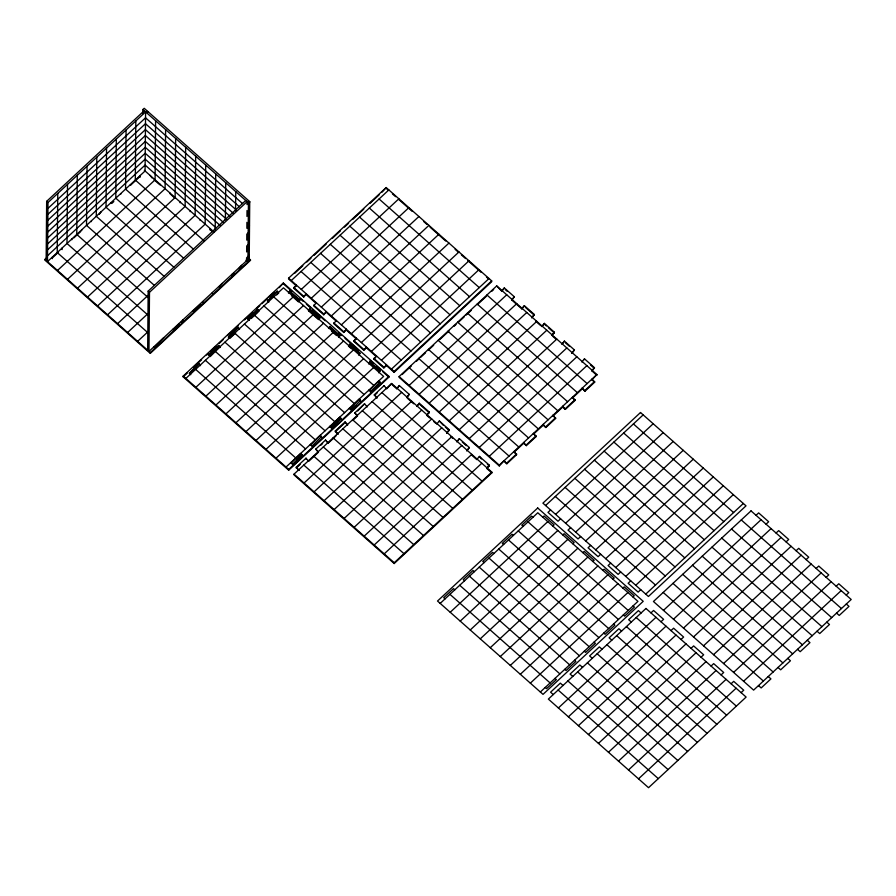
<?xml version="1.0" encoding="UTF-8"?>
<svg xmlns="http://www.w3.org/2000/svg" width="896" height="896" viewBox="0 0 896 896"><rect width="100%" height="100%" fill="white"/><g stroke="black" fill="none" stroke-linecap="round" stroke-linejoin="round"><path stroke-width="1.34" d="M46.838 257.354L44.8 260.03L150.315 353.36L250.499 260.31L248.427 257.678M46.144 260.422L46.659 201.331L144.245 110.69M47.992 202.507L47.477 261.61L145.074 170.979L145.589 111.877L47.992 202.507L46.659 201.331M52.349 258.653L52.36 257.074M57.758 193.446L57.232 252.549L148.019 332.842M62.104 249.592L62.115 248.013M67.514 184.386L66.998 243.477L148.389 315.47M71.87 239.736L71.87 238.952M77.269 175.314L76.754 234.416L148.747 298.099M81.626 230.675L81.637 229.891M87.035 166.253L86.52 225.355L154.336 285.354M91.392 221.614L91.392 220.819M96.79 157.192L96.275 216.294L164.091 276.282M101.158 211.758L99.198 214.357M106.546 148.131L106.03 207.234L173.858 267.221M110.902 203.482L110.914 202.698M116.312 139.07L115.797 198.162L183.613 258.16M120.669 194.421L120.669 193.637M126.067 129.998L125.552 189.101L193.368 249.099M130.435 184.576L130.424 185.36L140.179 176.299M135.822 120.938L135.307 180.04L204.176 240.957M140.179 177.083L140.19 175.504M142.878 113.635L142.912 109.514L144.211 108.304L249.726 201.634L249.211 260.736M147.65 350.213L148.165 291.11L245.75 200.48M150.08 175.403L152.074 177.968M247.061 204.613L247.094 201.656L149.498 292.298L148.982 351.4L246.568 260.758L246.602 257.802L249.2 255.394M150.315 353.36L150.315 352.576L250.51 259.526M155.602 120.736L155.086 179.838L57.49 270.469M153.866 346.864L153.854 347.648L163.621 337.803M160.093 185.058L160.093 184.262M165.614 129.595L165.099 188.698L67.514 279.328M170.106 193.917L170.106 193.133M173.365 330.31L173.376 328.742M175.638 138.454L175.123 197.557L77.526 288.187M180.118 202.776L180.13 201.992M183.12 321.25L183.142 319.67M183.187 376.869L183.198 376.074L283.382 283.024L388.898 376.354L388.898 377.149L288.702 470.198L183.187 376.869L187.275 373.072M185.651 147.314L185.136 206.416L87.55 297.046M190.142 211.635L190.142 210.851M199.17 363.664L189.403 373.509L199.17 363.664L200.502 365.635L199.158 364.448M190.736 374.696L189.414 372.725M192.886 311.394L192.898 310.61M195.664 156.173L195.149 215.275L97.563 305.917M200.155 220.494L200.166 219.71M202.653 302.333L202.653 301.549M205.688 165.043L205.173 224.134L107.576 314.776M208.925 354.603L208.925 355.387L218.691 345.531L220.024 346.718L210.258 356.574L208.925 354.603L218.691 345.531M210.168 230.149L210.179 228.57M212.408 293.272L212.419 292.488M215.208 230.25L215.701 173.902M222.174 283.416L219.24 286.933M225.4 219.867L225.725 182.762M238.202 327.41L228.435 337.266L238.202 327.41L239.534 329.381L238.202 328.194M231.93 274.355L231.93 275.15L233.878 273.336M235.57 210.862L235.738 191.621M241.696 265.294L238.762 268.8M246.904 222.342L246.859 228.256L249.458 225.837M246.96 216.44L247.016 210.526M249.726 201.634L248.427 202.843L247.912 261.946L245.986 260.243M257.723 309.288L247.957 319.133L257.723 309.288L259.056 311.248L257.712 310.072M249.29 320.32L247.968 318.349M277.245 291.155L267.478 301.011L277.245 291.155L278.566 293.126L276.618 294.941M268.811 302.187L267.478 300.216M279.294 287.616L283.382 283.024M353.763 341.354L356.373 338.15L353.763 341.354L363.776 350.213L366.386 347.01L366.386 347.794L376.398 356.653L376.41 355.869L373.8 359.072L383.813 367.931L386.422 364.728L386.422 365.523L394.094 372.31L491.691 281.68L491.691 280.885L386.187 187.555L288.59 278.197L288.59 278.981L296.262 285.779L293.664 288.187L303.677 297.046L306.286 293.843L303.677 297.046M289.755 291.816L289.766 291.032L299.779 299.891L299.779 300.675L289.755 291.816L288.456 293.026L289.766 291.032M288.702 470.198L288.702 469.403L388.898 376.354M293.664 288.187L296.274 284.984L296.262 285.779M292.242 464.486L302.008 454.63L300.675 453.454L290.909 463.299L290.909 462.515L292.253 463.691M294.045 474.13L294.045 474.925L394.206 563.528L491.803 472.898L491.803 472.102L391.642 383.499L294.045 474.13L394.218 562.733L394.206 563.528M296.251 467.242L298.917 470.389L296.251 467.242L306.018 458.17L308.683 461.328L318.438 452.267L315.773 449.109L325.539 440.048L328.194 443.195L325.539 440.048M302.008 454.63L301.997 455.414L300.664 454.238M306.006 458.965L306.018 458.17M319.816 317.61L318.506 319.603L308.493 310.744L308.504 309.96L309.803 308.75L319.816 317.61L319.805 318.394L309.792 309.534L309.803 308.75M311.763 446.354L321.53 436.509L320.197 435.322L310.43 445.178L310.43 444.382L311.763 445.57M306.286 294.638L316.299 303.498L316.31 302.702L313.701 305.917L323.714 314.776L326.323 311.573L323.714 314.776M315.773 449.109L318.438 452.267M321.53 436.509L321.518 437.293L320.186 436.106M329.829 327.253L329.829 326.469L339.853 335.328L339.842 336.123L329.829 327.253L328.53 328.462L329.829 326.469M331.285 427.437L331.285 428.232L341.04 418.376L339.707 417.2L329.941 427.045L329.952 426.261L331.285 427.437L341.04 418.376M326.312 312.357L336.336 321.216L336.336 320.432L333.726 323.635L343.75 332.494L346.36 329.291L343.75 332.494M335.294 430.987L337.96 434.134L335.294 430.987L345.05 421.926L347.715 425.074M338.542 337.322L339.853 335.328M345.05 421.926L346.83 424.29M351.568 348.846L348.555 346.192L349.866 344.187L359.89 353.046L359.878 353.842L349.866 344.982L349.866 344.187M350.806 409.315L349.474 408.128L349.462 408.923L359.229 399.067L360.562 400.254L350.795 410.099L355.678 405.574M367.237 406.941L364.571 403.794L354.816 412.854L357.47 416.013L352.598 420.538M357.47 416.013L354.816 412.854M358.579 355.051L359.89 353.046M360.562 400.254L360.562 401.038L359.218 399.862M364.571 403.794L357.728 410.928M369.891 362.701L369.902 361.917L379.915 370.776L379.915 371.56L369.891 362.701L368.592 363.91L369.902 361.917M370.317 391.978L380.083 382.122L378.75 380.946L368.984 390.79L368.984 390.006L370.328 391.182M374.326 394.733L376.992 397.88L374.326 394.733L384.093 385.672L386.747 388.819L391.642 383.499M378.605 372.77L379.915 370.776M380.083 382.122L380.072 382.917L378.739 381.73M384.082 386.456L384.093 385.672M382.11 192.125L386.187 187.555M394.094 372.31L394.106 371.526L491.691 280.885M391.63 384.283L396.637 388.718L399.246 385.515L409.27 394.374L406.661 397.578L409.27 394.374M584.909 391.272L582.243 388.114L584.909 391.272L594.664 382.2L591.998 379.837L596.882 374.528L496.709 285.914L399.123 376.555L399.112 377.339L499.285 465.942L504.168 460.622L506.834 463.77L504.168 461.406M399.246 386.299L399.246 385.515M416.674 406.437L419.283 403.234L429.296 412.093L426.686 415.296L429.699 417.962M417.547 405.63L419.283 403.234M426.686 415.296L429.296 412.093M436.71 424.155L439.32 420.952L449.333 429.811L446.723 433.026L449.333 429.811M439.32 420.952L443.318 425.286M456.747 441.885L459.346 438.67L469.37 447.541L466.76 450.744L469.37 447.541M459.346 438.67L457.61 441.078M491.803 472.898L486.797 468.462L489.406 465.259L479.382 456.4L481.376 458.954M486.797 468.462L489.406 465.259M496.709 285.914L501.715 291.133L504.325 287.93L514.338 296.789L511.728 299.992L521.752 308.862L524.362 305.648L534.374 314.507L531.765 317.722L534.374 314.507M499.285 465.942L499.285 465.158L596.882 374.528M501.715 291.133L504.325 287.93M511.728 299.992L514.338 296.789M516.589 454.709L513.923 451.562L516.589 454.709L506.834 463.77M521.752 308.862L524.362 305.648M523.678 443.285L523.69 442.501L526.355 445.648L523.678 443.285L513.923 452.346M536.11 436.587L533.445 433.429L536.11 436.587L526.355 445.648M541.778 326.581L544.387 323.378L554.411 332.237L551.802 335.44L554.411 332.237M543.2 425.163L543.211 424.368L545.866 427.526L543.2 425.163L533.445 434.224M542.651 325.774L544.387 323.378M555.632 418.454L552.966 415.307L555.632 418.454L545.866 427.526M561.814 344.299L564.424 341.096L574.437 349.955L571.827 353.158L574.437 349.955M562.722 407.03L562.722 406.246L565.387 409.394L562.722 407.03L552.955 416.091M564.424 341.096L562.677 343.493M565.387 409.394L575.142 400.333L572.488 397.186L572.477 397.97L582.232 388.909M581.851 362.018L584.461 358.814L594.474 367.674L591.864 370.877L596.87 375.312M584.45 359.598L584.461 358.814M591.864 370.877L594.474 367.674M591.998 379.837L591.998 379.053L594.664 382.2M47.947 208.421L145.533 117.79L242.57 203.616M47.891 214.323L145.477 123.693L239.389 206.763M47.835 220.237L145.432 129.606L236.208 209.899M47.79 226.15L145.376 135.52L233.027 213.046M47.734 232.064L145.331 141.422L229.846 216.182M47.69 237.966L145.275 147.336L226.666 219.33M47.634 243.88L145.219 153.25L223.485 222.466M47.578 249.794L145.174 159.152L220.304 225.613M47.533 255.696L145.118 165.066L216.07 227.83M52.349 257.869L58.206 252.426M73.819 237.922L80.651 231.582M111.877 203.37L113.826 201.555M117.6 323.635L148.098 295.31M127.613 332.494L147.941 313.611M249.413 231.75L246.803 234.17L246.758 240.072L249.357 237.664M137.626 341.354L147.795 331.912M249.301 243.566L246.702 245.986L246.646 251.899L249.256 249.48M173.376 329.526L179.234 324.083M181.182 322.269L183.131 320.466M193.872 310.486L200.704 304.147M231.918 275.934L233.867 274.12M193.413 367.371L201.589 359.778M206.707 355.029L208.746 353.125M210.795 351.232L215.902 346.483M218.971 343.627L223.059 339.83M228.178 335.082L238.392 325.595M244.53 319.894L252.706 312.301M256.794 308.504L259.862 305.648M261.912 303.755L267.019 299.006M269.069 297.102L274.176 292.365M294.683 273.314L302.814 265.765M306.88 261.99L310.946 258.216M314.003 255.382L326.2 244.048M332.304 238.381L340.435 230.832M344.501 227.058L348.566 223.283M352.632 219.498L363.81 209.115M369.914 203.448L379.064 194.958M185.864 378.437L283.461 287.806L383.622 376.41L286.037 467.04M291.267 280.56L388.853 189.918M235.626 333.01L229.779 338.442L228.446 336.47M251.25 318.506L258.082 312.155M195.888 387.296L293.474 296.666M301.28 289.419L398.877 198.789M299.779 299.891L298.48 301.885L291.469 295.68M205.901 396.155L303.486 305.525M311.293 298.278L408.89 207.648M308.493 310.744L309.792 309.534M215.914 405.026L313.51 314.384M321.317 307.138L418.902 216.507M225.938 413.885L323.523 323.243M331.33 315.997L428.926 225.366M235.95 422.744L333.536 332.114M341.354 324.856L438.939 234.226M245.963 431.603L343.56 340.973M351.366 333.715L448.952 243.085M348.555 346.192L349.866 344.982M255.987 440.462L353.573 349.832M361.379 342.574L458.976 251.944M363.776 350.213L366.386 347.794M266 449.322L363.597 358.691M371.403 351.445L468.989 260.803M373.8 359.072L375.536 357.459M276.013 458.181L373.61 367.55M381.416 360.304L479.002 269.662M383.813 367.931L386.422 365.523M391.429 369.163L489.026 278.533M297.125 459.95L301.022 456.322M372.266 390.163L378.123 384.72M296.251 468.026L300.149 464.397M320.645 445.368L322.594 443.554M335.283 431.771L344.064 423.618M374.326 395.517L377.25 392.795M328.194 443.195L336 435.949M402.158 374.506L411.309 366.005M416.394 361.29L418.432 359.397M420.459 357.515L425.544 352.789M428.59 349.955L433.675 345.24M439.779 339.573L448.93 331.083M454.014 326.357L456.042 324.475M458.08 322.582L464.173 316.915M466.211 315.034L471.296 310.307M477.389 304.64L486.539 296.15M491.624 291.424L493.651 289.542M396.637 388.718L398.373 387.106M304.069 482.989L401.654 392.358M409.136 385.414L506.733 294.784M314.082 491.848L411.667 401.218M419.16 394.274L516.746 303.643M324.094 500.718L421.691 410.077M429.173 403.133L526.758 312.502M334.118 509.578L431.704 418.936M439.186 411.992L536.782 321.362M344.131 518.437L441.728 427.806M449.21 420.851L546.795 330.221M354.144 527.296L451.741 436.666M459.222 429.71L556.808 339.08M364.168 536.155L461.754 445.525M469.235 438.57L566.832 347.939M374.181 545.014L471.778 454.384M479.259 447.44L576.845 356.798M479.382 456.4L476.773 459.603L471.766 455.168M384.205 553.874L481.79 463.243M489.272 456.299L586.869 365.658M394.218 562.733L491.803 472.102M506.845 462.986L516.6 453.925M526.355 444.864L536.122 435.792M545.877 426.731L555.632 417.67M565.398 408.61L575.154 399.549M584.909 390.477L594.675 381.416M440.182 603.4L537.779 512.77L637.941 601.373L540.355 692.003M545.586 505.512L643.171 414.882M542.786 517.194L544.085 515.984L554.098 524.843L552.798 526.053M550.592 509.947L547.994 512.366L558.006 521.226L560.605 518.806M450.206 612.259L547.792 521.629M555.598 514.371L653.195 423.741M460.219 621.118L557.805 530.488M565.622 523.23L663.208 432.6M562.822 534.912L564.122 533.714L574.134 542.573L572.835 543.782M570.629 527.666L568.019 530.085L578.043 538.944L580.642 536.525M470.232 629.978L567.829 539.347M575.635 532.101L673.221 441.459M480.256 638.837L577.842 548.206M585.648 540.96L683.245 450.318M582.848 552.642L584.158 551.432L594.171 560.291L592.872 561.501M590.654 545.384L588.056 547.803L598.069 556.662L600.678 554.243M490.269 647.696L587.866 557.066M595.672 549.819L693.258 459.189M500.282 656.566L597.878 565.925M605.685 558.678L703.27 468.048M602.885 570.36L604.184 569.15L614.208 578.01L612.898 579.219M610.691 563.102L608.093 565.522L618.106 574.381L620.715 571.973M510.306 665.426L607.891 574.784M615.698 567.538L713.294 476.907M520.318 674.285L617.915 583.654M625.722 576.397L723.307 485.766M622.922 588.078L624.221 586.869L634.234 595.728L632.934 596.938M630.728 580.832L628.13 583.251L638.142 592.11L640.741 589.691M530.342 683.144L627.928 592.514M635.734 585.256L733.331 494.626M645.747 594.115L743.344 503.485M650.966 612.886L653.565 610.467L663.589 619.338L660.979 621.746M756.045 515.312L758.643 512.893L768.656 521.752L766.058 524.171M558.387 707.952L655.973 617.322M663.454 610.366L761.051 519.736M568.4 716.811L665.997 626.181M673.478 619.226L771.064 528.595M671.003 630.605L673.602 628.197L683.614 637.056L681.016 639.475M776.07 533.03L778.68 530.611L788.693 539.47L786.094 541.89M578.413 725.67L676.01 635.04M683.491 628.096L781.077 537.454M588.437 734.53L686.022 643.899M693.504 636.955L791.101 546.314M691.029 648.334L693.638 645.915L703.651 654.774L701.053 657.194M796.107 550.749L798.706 548.33L808.73 557.189L806.12 559.608M598.45 743.389L696.046 652.758M703.528 645.814L801.114 555.184M608.474 752.259L706.059 661.618M713.541 654.674L811.138 564.043M711.066 666.053L713.675 663.634L723.688 672.493L721.09 674.912M816.144 568.467L818.742 566.048L828.755 574.918L826.157 577.326M618.486 761.118L716.072 670.477M723.554 663.533L821.15 572.902M628.499 769.978L726.096 679.347M733.578 672.392L831.163 581.762M731.102 683.771L733.701 681.352L743.725 690.211L741.115 692.63M836.17 586.186L838.779 583.778L848.792 592.637L846.194 595.056M638.523 778.837L736.109 688.206M743.59 681.251L841.187 590.621M505.322 289.61L507.326 291.379M525.347 307.328L534.363 315.302M544.387 324.162L546.392 325.931M548.386 327.701L554.4 333.021M565.421 342.765L569.43 346.315M590.464 364.918L594.462 368.469M386.176 188.35L388.27 190.198M392.448 193.894L395.584 196.661M398.709 199.438L412.294 211.445M423.786 221.614L426.922 224.381M430.058 227.158L445.726 241.024M455.123 249.334L458.259 252.112M461.395 254.878L465.573 258.574M467.656 260.422L481.242 272.44M486.461 277.054L488.555 278.902M535.774 321.261L540.781 325.696M552.798 336.325L555.8 338.979M846.317 604.016L848.994 606.379L839.227 615.44L836.562 613.077M379.098 198.99L479.259 287.594M633.416 423.942L733.589 512.546M486.954 294.986L587.126 383.589M741.272 519.938L841.445 608.541M369.331 208.051L469.504 296.654M623.661 433.003L723.822 521.618M477.198 304.046L577.36 392.65M731.517 528.998L831.678 617.613M826.806 622.138L829.472 624.501L819.717 633.562L817.04 631.198M573.362 398.754L575.142 400.333M359.576 217.112L459.749 305.715M613.894 442.075L714.067 530.678M467.432 313.107L567.605 401.71M721.75 538.07L821.923 626.674M349.821 226.173L449.982 314.776M604.139 451.136L704.312 539.739M457.677 322.168L557.85 410.771M711.995 547.131L812.168 635.734M807.285 640.27L809.95 642.634L800.195 651.694L797.53 649.331M340.054 235.245L440.227 323.848M594.384 460.197L694.546 548.8M447.922 331.24L548.083 419.843M702.24 556.192L802.402 644.795M330.299 244.306L430.472 332.909M584.618 469.258L684.79 557.861M438.155 340.301L538.328 428.904M692.474 565.253L792.646 653.856M787.763 658.392L790.44 660.755L780.674 669.816L778.008 667.453M320.544 253.366L420.706 341.97M574.862 478.33L675.024 566.933M428.4 349.362L528.562 437.965M682.718 574.325L782.891 662.928M146.821 111.227L148.165 112.414M248.326 201.018L249.67 202.205M142.912 109.514L248.427 202.843M310.778 262.427L410.95 351.03M565.096 487.39L665.269 575.994M418.634 358.422L518.806 447.026M672.963 583.386L773.125 671.989M768.253 676.525L770.918 678.888L761.163 687.949L758.486 685.586M301.022 271.488L401.195 360.102M555.341 496.451L655.514 585.054M408.878 367.483L509.051 456.098M663.197 592.446L763.37 681.05M288.59 278.197L394.106 371.526M399.123 376.555L499.285 465.158M346.349 330.075L356.362 338.934M293.675 287.403L303.688 296.262M313.701 305.122L323.725 313.981M333.738 322.84L343.75 331.71M353.774 340.57L363.787 349.429M373.8 358.288L383.824 367.147M283.382 283.819L291.738 291.211M300.093 298.603L303.229 301.37M306.365 304.147L310.542 307.843M312.637 309.691L325.17 320.779M338.744 332.786L341.88 335.563M345.016 338.33L358.602 350.347M370.093 360.517L373.218 363.283M376.354 366.061L380.531 369.757M382.626 371.605L388.898 377.149M419.272 404.018L429.296 412.877M445.323 427.056L449.333 430.606M462.347 442.12L466.357 445.67M487.39 464.274L489.395 466.043M331.531 331.128L336.538 335.552M407.658 398.462L413.672 403.782M433.698 421.501L435.702 423.27M450.733 436.565L452.738 438.334M248.416 258.462L250.499 260.31M144.323 170.307L213.931 231.896M154.078 179.738L159.085 184.173M171.102 194.802L175.112 198.341M210.168 229.354L213.181 232.019M532.896 517.294L531.563 516.118L521.797 525.179L523.141 526.355M633.069 605.898L634.402 607.085L624.646 616.146L623.302 614.97M641.077 612.987L638.411 610.624L628.645 619.696L631.322 622.048M277.234 291.939L278.566 293.126M273.694 296.867L373.867 385.47M381.875 392.56L482.048 481.163M528.013 521.83L628.186 610.434M636.205 617.523L736.366 706.126M263.939 305.928L364.112 394.542M372.12 401.621L472.293 490.235M518.258 530.891L618.43 619.494M626.438 626.584L726.611 715.187M513.374 535.427L512.042 534.24L502.286 543.301L503.619 544.488M613.547 624.03L614.88 625.206L605.125 634.278L603.792 633.091M621.555 631.12L618.89 628.757L609.134 637.818L611.8 640.181M254.184 315L354.346 403.603M362.365 410.693L462.526 499.296M508.502 539.952L608.664 628.555M616.683 635.645L716.845 724.248M244.418 324.061L344.59 412.664M352.598 419.754L452.771 508.357M498.736 549.024L598.909 637.627M606.917 644.717L707.09 733.32M493.864 553.549L492.52 552.373L482.765 561.434L484.098 562.61M594.026 642.152L595.37 643.339L585.603 652.4L584.27 651.213M602.045 649.242L599.368 646.878L589.613 655.939L592.278 658.302M339.707 417.984L341.04 419.16M234.662 333.122L334.835 421.725M342.843 428.814L443.016 517.418M488.981 558.085L589.154 646.688M597.162 653.778L697.334 742.381M224.907 342.182L325.069 430.786M333.088 437.875L433.25 526.478M479.226 567.146L579.387 655.749M587.406 662.838L687.568 751.442M474.342 571.682L473.01 570.494L463.243 579.555L464.587 580.742M574.515 660.285L575.848 661.461L566.082 670.522L564.749 669.346M582.523 667.374L579.858 665.011L570.091 674.072L572.768 676.435M218.68 346.326L220.013 347.502M148.165 291.11L149.498 292.298M215.141 351.254L315.314 439.858M323.322 446.947L423.494 535.55M469.459 576.206L569.632 664.81M577.64 671.899L677.813 760.502M205.386 360.315L305.547 448.918M313.566 456.008L413.739 544.611M459.704 585.267L559.877 673.882M567.885 680.96L668.058 769.574M454.821 589.803L453.488 588.627L443.733 597.688L445.066 598.864M554.994 678.406L556.326 679.594L546.571 688.654L545.238 687.467M563.002 685.496L560.336 683.133L550.581 692.194L553.246 694.557M195.63 369.376L295.792 457.979M303.811 465.069L403.973 553.672M449.949 594.339L550.11 682.942M558.13 690.032L658.291 778.635M183.198 376.074L288.702 469.403M44.811 259.246L150.315 352.576M537.712 507.987L437.517 601.037L543.021 694.366L643.216 601.317L537.712 507.987M640.506 412.518L542.909 503.149L648.424 596.478L746.01 505.848L640.506 412.518M645.96 608.462L548.363 699.093L648.536 787.696L746.122 697.066L645.96 608.462M751.027 510.877L653.442 601.507L753.614 690.11L851.2 599.48L751.027 510.877"/></g></svg>
